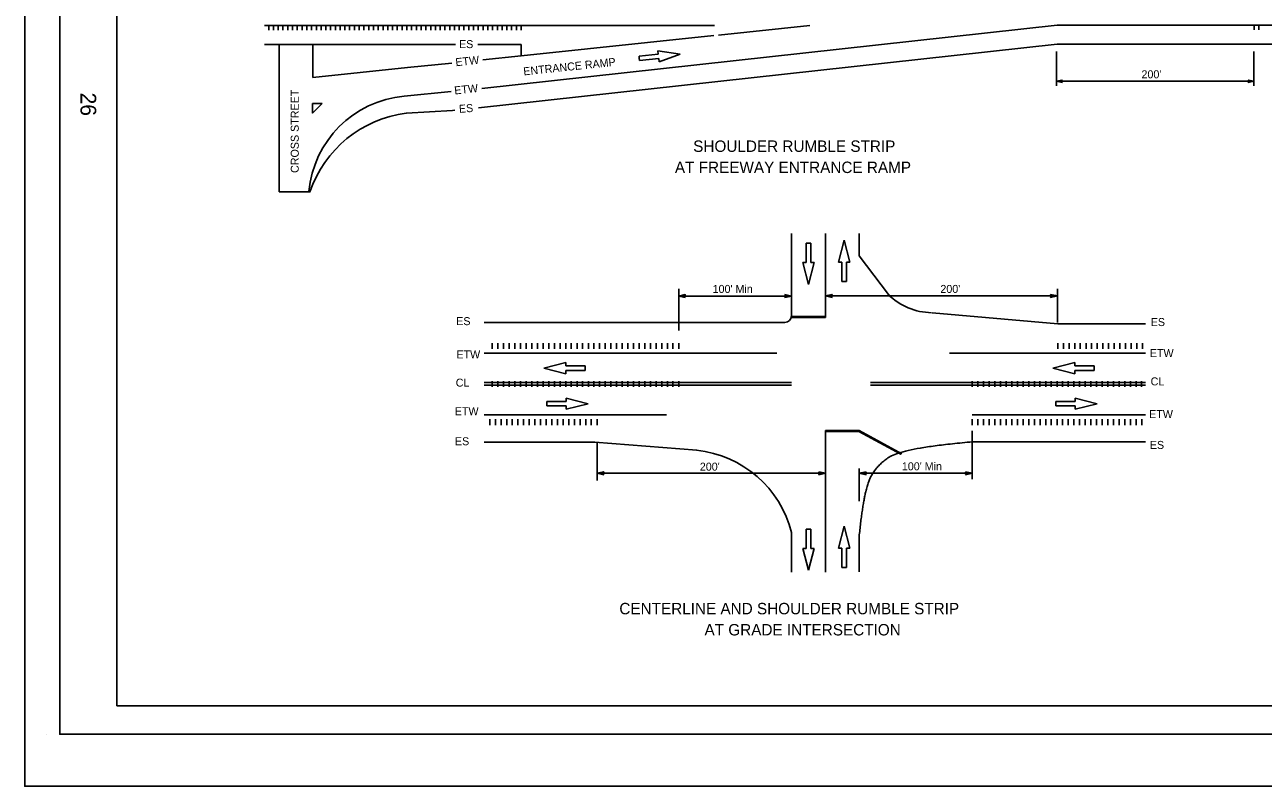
# Model space of a CAD drawing. Extents: x -894 to 866, y -476 to 714.
# Drawn here: x -894 to 189, y -476 to 190 of the extents above; entities that cross this region are included whole.
import ezdxf

# ---------------------------------------------------------------- set-up
doc = ezdxf.new("R2010")
doc.units = 0
for name, color, linetype in [('10 Sheet Format', 7, 'Continuous'), ('37 Drain Anno', 7, 'Continuous'), ('57 Undefined', 7, 'Continuous'), ('60 Nongeo Data', 7, 'Continuous')]:
    doc.layers.add(name, color=color, linetype=linetype)

msp = doc.modelspace()

# ---------------------------------------------------------------- linework, layer by layer
at = {"layer": '10 Sheet Format'}
for p, q in [((-813.5, 644), (-813.5, -406)), ((-813.5, -406), (-438.2, -406)), ((-438.7, -406), (199.1, -406)), ((-875.4, -431.1), (-875.4, -431.1))]:
    msp.add_line(p, q, dxfattribs=at)
for points in [[(-894, 713.6), (866, 713.6), (866, -476.4), (-894, -476.4)], [(-863.4, 669), (836.6, 669), (836.6, -431), (-863.4, -431)], [(-863.4, 669), (836.6, 669), (836.6, -431), (-863.4, -431)]]:
    msp.add_lwpolyline(points, close=True, dxfattribs=at)
at = {"layer": '37 Drain Anno'}
for p, q in [((8.3, 166.3), (8.3, 136.5)), ((181, 166.3), (181, 136.5)), ((13.3, 141.5), (13.3, 141.5)), ((176.1, 141.5), (176.1, 141.5)), ((181, 140.4), (8.3, 140.4)), ((8.3, 140.4), (8.3, 140.4)), ((13.3, 139.3), (13.3, 139.3)), ((176.1, 139.4), (176.1, 139.4)), ((181, 140.4), (181, 140.4)), ((-322.1, -77.6), (-322.1, -41.3)), ((9.1, -70.6), (9.1, -41.3)), ((-322.1, -47.5), (-223.3, -47.5)), ((-322.1, -47.5), (-322.1, -47.5)), ((-316.3, -46.2), (-316.3, -46.2)), ((-316.3, -48.8), (-316.3, -48.8)), ((-229.2, -46.1), (-229.2, -46.1)), ((-229.2, -48.7), (-229.2, -48.7)), ((-223.3, -47.5), (-223.3, -47.5)), ((9.1, -47.4), (-193.7, -47.4)), ((-193.7, -47.4), (-193.7, -47.4)), ((-187.9, -46.1), (-187.9, -46.1)), ((-187.9, -48.7), (-187.9, -48.7)), ((3.2, -46.1), (3.2, -46.1)), ((3.2, -48.7), (3.2, -48.7)), ((9.1, -47.4), (9.1, -47.4)), ((-65.3, -165.4), (-65.3, -207.7)), ((-393.5, -208.9), (-393.5, -175.7)), ((-193.7, -202.6), (-393.5, -202.6)), ((-393.5, -202.6), (-393.5, -202.6)), ((-387.7, -201.3), (-387.7, -201.3)), ((-387.7, -203.9), (-387.7, -203.9)), ((-199.5, -201.3), (-199.5, -201.3)), ((-199.5, -203.9), (-199.5, -203.9)), ((-193.7, -202.6), (-193.7, -202.6)), ((-164.1, -198.5), (-164.1, -226.9)), ((-164.1, -202.6), (-158.1, -201.3)), ((-65.3, -202.6), (-164.1, -202.6)), ((-164.1, -202.6), (-164.1, -202.6)), ((-158.1, -204), (-164.1, -202.6)), ((-158.3, -201.7), (-162.7, -202.6)), ((-162.7, -202.6), (-158.3, -203.6)), ((-161.3, -202.6), (-158.6, -202)), ((-158.6, -203.2), (-161.3, -202.6)), ((-158.8, -202.4), (-160, -202.6)), ((-160, -202.6), (-158.8, -202.9)), ((-158.1, -201.3), (-158.9, -202.6)), ((-158.9, -202.6), (-158.1, -204)), ((-158.1, -201.3), (-158.1, -201.3)), ((-158.1, -204), (-158.1, -204)), ((-71.2, -201.3), (-71.2, -201.3)), ((-70.4, -202.6), (-71.2, -201.3)), ((-71.2, -201.3), (-65.3, -202.6)), ((-65.3, -202.6), (-71.2, -203.9)), ((-71.2, -203.9), (-70.4, -202.6)), ((-71.2, -203.9), (-71.2, -203.9)), ((-66.7, -202.6), (-71, -201.7)), ((-71, -203.6), (-66.7, -202.6)), ((-70.8, -202), (-68, -202.6)), ((-68, -202.6), (-70.8, -203.2)), ((-69.4, -202.6), (-70.6, -202.4)), ((-70.6, -202.9), (-69.4, -202.6)), ((-65.3, -202.6), (-65.3, -202.6))]:
    msp.add_line(p, q, dxfattribs=at)
for points in [[(13.3, 139.3), (8.3, 140.4), (13.3, 141.5), (13.1, 141.2), (9.5, 140.4), (13.1, 139.6), (12.9, 139.9), (10.6, 140.4), (12.9, 141), (12.7, 140.7), (11.7, 140.4), (12.7, 140.2), (12.6, 140.4), (13.3, 141.5), (12.6, 140.4)], [(176.1, 141.5), (181, 140.4), (176.1, 139.4), (176.3, 139.6), (179.9, 140.4), (176.3, 141.3), (176.4, 141), (178.7, 140.4), (176.4, 139.9), (176.6, 140.2), (177.6, 140.4), (176.6, 140.7), (176.7, 140.4), (176.1, 139.4), (176.7, 140.4)], [(-316.3, -48.8), (-322.1, -47.5), (-316.3, -46.2), (-316.5, -46.5), (-320.8, -47.4), (-316.5, -48.4), (-316.7, -48.1), (-319.4, -47.5), (-316.7, -46.8), (-316.9, -47.2), (-318.1, -47.5), (-316.9, -47.7), (-317.1, -47.5), (-316.3, -46.2), (-317.1, -47.5)], [(-229.2, -46.1), (-223.3, -47.5), (-229.2, -48.7), (-229, -48.4), (-224.7, -47.5), (-229, -46.5), (-228.8, -46.8), (-226, -47.4), (-228.8, -48.1), (-228.6, -47.7), (-227.4, -47.4), (-228.6, -47.2), (-228.4, -47.5), (-229.2, -48.7), (-228.4, -47.5)], [(-187.9, -48.7), (-193.7, -47.4), (-187.9, -46.1), (-188.1, -46.5), (-192.4, -47.4), (-188.1, -48.4), (-188.3, -48), (-191, -47.4), (-188.3, -46.8), (-188.5, -47.1), (-189.7, -47.4), (-188.5, -47.7), (-188.7, -47.4), (-187.9, -46.1), (-188.7, -47.4)], [(3.2, -46.1), (9.1, -47.4), (3.2, -48.7), (3.4, -48.4), (7.7, -47.4), (3.4, -46.4), (3.6, -46.8), (6.4, -47.4), (3.6, -48), (3.9, -47.7), (5, -47.4), (3.8, -47.1), (4, -47.4), (3.2, -48.7), (4, -47.4)], [(-387.7, -203.9), (-393.5, -202.6), (-387.7, -201.3), (-387.9, -201.7), (-392.2, -202.6), (-387.9, -203.6), (-388.1, -203.2), (-390.8, -202.6), (-388.1, -202), (-388.3, -202.4), (-389.5, -202.6), (-388.3, -202.9), (-388.5, -202.6), (-387.7, -201.3), (-388.5, -202.6)], [(-199.5, -201.3), (-193.7, -202.6), (-199.5, -203.9), (-199.3, -203.6), (-195.1, -202.6), (-199.3, -201.7), (-199.1, -202), (-196.4, -202.6), (-199.1, -203.2), (-198.9, -202.9), (-197.7, -202.6), (-198.9, -202.4), (-198.8, -202.6), (-199.5, -203.9), (-198.8, -202.6)]]:
    msp.add_lwpolyline(points, close=True, dxfattribs=at)
at = {"layer": '60 Nongeo Data'}
for p, q in [((-459.9, 189.3), (-684.5, 189.3)), ((-680.7, 189.3), (-680.7, 185.1)), ((-676.5, 189.3), (-676.5, 185.1)), ((-672.4, 189.3), (-672.4, 185.1)), ((-668.2, 189.3), (-668.2, 185.1)), ((-664, 189.3), (-664, 185.1)), ((-659.9, 189.3), (-659.9, 185.1)), ((-655.7, 189.3), (-655.7, 185.1)), ((-651.5, 189.3), (-651.5, 185.1)), ((-647.4, 189.3), (-647.4, 185.1)), ((-643.2, 189.3), (-643.2, 185.1)), ((-639, 189.3), (-639, 185.1)), ((-634.9, 189.3), (-634.9, 185.1)), ((-630.7, 189.3), (-630.7, 185.1)), ((-626.5, 189.3), (-626.5, 185.1)), ((-622.4, 189.3), (-622.4, 185.1)), ((-618.2, 189.3), (-618.2, 185.1)), ((-614, 189.3), (-614, 185.1)), ((-609.9, 189.3), (-609.9, 185.1)), ((-605.7, 189.3), (-605.7, 185.1)), ((-601.5, 189.3), (-601.5, 185.1)), ((-597.4, 189.3), (-597.4, 185.1)), ((-593.2, 189.3), (-593.2, 185.1)), ((-589, 189.3), (-589, 185.1)), ((-584.9, 189.3), (-584.9, 185.1)), ((-580.7, 189.3), (-580.7, 185.1)), ((-576.5, 189.3), (-576.5, 185.1)), ((-572.4, 189.3), (-572.4, 185.1)), ((-568.2, 189.3), (-568.2, 185.1)), ((-564, 189.3), (-564, 185.1)), ((-559.9, 189.3), (-559.9, 185.1)), ((-555.7, 189.3), (-555.7, 185.1)), ((-551.5, 189.3), (-551.5, 185.1)), ((-547.4, 189.3), (-547.4, 185.1)), ((-543.2, 189.3), (-543.2, 185.1)), ((-539, 189.3), (-539, 185.1)), ((-534.9, 189.3), (-534.9, 185.1)), ((-530.7, 189.3), (-530.7, 185.1)), ((-526.5, 189.3), (-526.5, 185.1)), ((-522.4, 189.3), (-522.4, 185.1)), ((-518.2, 189.3), (-518.2, 185.1)), ((-514, 189.3), (-514, 185.1)), ((-509.9, 189.3), (-509.9, 185.1)), ((-505.7, 189.3), (-505.7, 185.1)), ((-501.5, 189.3), (-501.5, 185.1)), ((-497.4, 189.3), (-497.4, 185.1)), ((-494.3, 134.1), (8.8, 189.6)), ((-493.2, 189.3), (-493.2, 185.1)), ((-489, 189.3), (-489, 185.1)), ((-484.9, 189.3), (-484.9, 185.1)), ((-480.7, 189.3), (-480.7, 185.1)), ((-476.5, 189.3), (-476.5, 185.1)), ((-472.4, 189.3), (-472.4, 185.1)), ((-468.2, 189.3), (-468.2, 185.1)), ((-464, 189.3), (-464, 185.1)), ((-459.9, 189.3), (-290.8, 189.3)), ((-459.9, 189.3), (-459.9, 185.1)), ((-287.4, 180.8), (-207.3, 189.3)), ((121.3, 189.6), (8.8, 189.6)), ((121.3, 189.6), (357.1, 189.6)), ((181.2, 189.6), (181.2, 185.4)), ((185.4, 189.6), (185.4, 185.4)), ((-459.9, 162.7), (-291.3, 180.4)), ((-684.5, 172.6), (-517.4, 172.6)), ((-671.6, 172.6), (-671.6, 43.7)), ((-642.1, 143.6), (-642.1, 172.6)), ((-497.7, 172.6), (-459.9, 172.6)), ((8.8, 172.9), (-497.3, 117.1)), ((-493.4, 159.2), (-459.9, 162.7)), ((-459.9, 172.6), (-459.9, 162.7)), ((-356.8, 162.5), (-340, 164.2)), ((-356.6, 160.5), (-356.8, 162.5)), ((-340, 164.2), (-340.3, 167.1)), ((-340.3, 167.1), (-320.8, 164.2)), ((-320.8, 164.2), (-339.3, 157.3)), ((121.3, 172.9), (8.8, 172.9)), ((121.3, 172.9), (357.1, 172.9)), ((-559.2, 152.3), (-642.1, 143.6)), ((-559.2, 152.3), (-520.5, 156.3)), ((-356.4, 158.5), (-356.6, 160.5)), ((-339.6, 160.2), (-356.4, 158.5)), ((-339.3, 157.3), (-339.6, 160.2)), ((-562.2, 127.3), (-521, 131.3)), ((-560.3, 112.4), (-519.8, 114.8)), ((-517.9, 115), (-519.8, 114.8)), ((-671.6, 43.7), (-644.5, 43.7)), ((-671.6, 43.7), (-646.6, 43.7)), ((-223.3, -66.3), (-223.3, 7.2)), ((-193.7, -66.3), (-193.7, 7.2)), ((-182.3, -17.8), (-177.4, 1.3)), ((-177.4, 1.3), (-172.5, -17.8)), ((-164.1, 7.2), (-164.1, -12.3)), ((-210.5, -18.2), (-210.5, -1.3)), ((-210.5, -1.3), (-208.5, -1.3)), ((-208.5, -1.3), (-206.5, -1.3)), ((-206.5, -1.3), (-206.5, -18.2)), ((-208.5, -37.3), (-213.4, -18.2)), ((-213.4, -18.2), (-210.5, -18.2)), ((-203.5, -18.2), (-208.5, -37.3)), ((-206.5, -18.2), (-203.5, -18.2)), ((-179.4, -17.8), (-182.3, -17.8)), ((-179.4, -34.7), (-179.4, -17.8)), ((-175.4, -17.8), (-175.4, -34.7)), ((-172.5, -17.8), (-175.4, -17.8)), ((-164.1, -12.3), (-138.7, -46.3)), ((-177.4, -34.7), (-179.4, -34.7)), ((-175.4, -34.7), (-177.4, -34.7)), ((-100.5, -62.1), (9.5, -71.8)), ((-492.2, -70.6), (-229.2, -70.6)), ((-223.3, -65.4), (-193.7, -65.4)), ((-223.3, -65.8), (-193.7, -65.8)), ((-223.3, -66.2), (-193.7, -66.2)), ((9.5, -71.8), (86.2, -71.8)), ((-485.1, -93.7), (-485.1, -88.8)), ((-480.2, -93.7), (-480.2, -88.8)), ((-475.2, -93.7), (-475.2, -88.8)), ((-470.3, -93.7), (-470.3, -88.8)), ((-465.3, -93.7), (-465.3, -88.8)), ((-460.4, -93.7), (-460.4, -88.8)), ((-455.5, -93.7), (-455.5, -88.8)), ((-450.5, -93.7), (-450.5, -88.8)), ((-445.6, -93.7), (-445.6, -88.8)), ((-440.6, -93.7), (-440.6, -88.8)), ((-435.7, -93.7), (-435.7, -88.8)), ((-430.8, -93.7), (-430.8, -88.8)), ((-425.8, -93.7), (-425.8, -88.8)), ((-420.9, -93.7), (-420.9, -88.8)), ((-416, -93.7), (-416, -88.8)), ((-411, -93.7), (-411, -88.8)), ((-406.1, -93.7), (-406.1, -88.8)), ((-401.1, -93.7), (-401.1, -88.8)), ((-396.2, -93.7), (-396.2, -88.8)), ((-391.3, -93.7), (-391.3, -88.8)), ((-386.3, -93.7), (-386.3, -88.8)), ((-381.4, -93.7), (-381.4, -88.8)), ((-376.4, -93.7), (-376.4, -88.8)), ((-371.5, -93.7), (-371.5, -88.8)), ((-366.6, -93.7), (-366.6, -88.8)), ((-361.6, -93.7), (-361.6, -88.8)), ((-356.7, -93.7), (-356.7, -88.8)), ((-351.7, -93.7), (-351.7, -88.8)), ((-346.8, -93.7), (-346.8, -88.8)), ((-341.9, -93.7), (-341.9, -88.8)), ((-336.9, -93.7), (-336.9, -88.8)), ((-332, -93.7), (-332, -88.8)), ((-327.1, -93.7), (-327.1, -88.8)), ((-322.1, -93.7), (-322.1, -88.8)), ((9.5, -93.7), (9.5, -88.8)), ((14.4, -93.7), (14.4, -88.8)), ((19.4, -93.7), (19.4, -88.8)), ((24.3, -93.7), (24.3, -88.8)), ((29.2, -93.7), (29.2, -88.8)), ((34.2, -93.7), (34.2, -88.8)), ((39.1, -93.7), (39.1, -88.8)), ((44, -93.7), (44, -88.8)), ((49, -93.7), (49, -88.8)), ((53.9, -93.7), (53.9, -88.8)), ((58.9, -93.7), (58.9, -88.8)), ((63.8, -93.7), (63.8, -88.8)), ((68.7, -93.7), (68.7, -88.8)), ((73.7, -93.7), (73.7, -88.8)), ((78.6, -93.7), (78.6, -88.8)), ((83.6, -93.7), (83.6, -88.8)), ((-236.2, -97.6), (-492.2, -97.6)), ((-439.9, -110.6), (-420.8, -105.7)), ((-420.8, -105.7), (-420.8, -108.6)), ((-85.2, -97.6), (86.2, -97.6)), ((5.2, -110.6), (24.3, -105.7)), ((24.3, -105.7), (24.3, -108.6)), ((-420.8, -115.5), (-439.9, -110.6)), ((-420.8, -108.6), (-403.9, -108.6)), ((-403.9, -112.6), (-420.8, -112.6)), ((-420.8, -112.6), (-420.8, -115.5)), ((-403.9, -108.6), (-403.9, -110.6)), ((-403.9, -110.6), (-403.9, -112.6)), ((24.3, -115.5), (5.2, -110.6)), ((24.3, -108.6), (41.2, -108.6)), ((41.2, -112.6), (24.3, -112.6)), ((24.3, -112.6), (24.3, -115.5)), ((41.2, -108.6), (41.2, -110.6)), ((41.2, -110.6), (41.2, -112.6)), ((-223.3, -123.2), (-492.2, -123.2)), ((-223.3, -125.5), (-492.2, -125.5)), ((-485.1, -127.1), (-485.1, -122.1)), ((-480.2, -127.1), (-480.2, -122.1)), ((-475.2, -127.1), (-475.2, -122.1)), ((-470.3, -127.1), (-470.3, -122.1)), ((-465.3, -127.1), (-465.3, -122.1)), ((-460.4, -127.1), (-460.4, -122.1)), ((-455.5, -127.1), (-455.5, -122.1)), ((-450.5, -127.1), (-450.5, -122.1)), ((-445.6, -127.1), (-445.6, -122.1)), ((-440.6, -127.1), (-440.6, -122.1)), ((-435.7, -127.1), (-435.7, -122.1)), ((-430.8, -127.1), (-430.8, -122.1)), ((-425.8, -127.1), (-425.8, -122.1)), ((-420.9, -127.1), (-420.9, -122.1)), ((-416, -127.1), (-416, -122.1)), ((-411, -127.1), (-411, -122.1)), ((-406.1, -127.1), (-406.1, -122.1)), ((-401.1, -127.1), (-401.1, -122.1)), ((-396.2, -127.1), (-396.2, -122.1)), ((-391.3, -127.1), (-391.3, -122.1)), ((-386.3, -127.1), (-386.3, -122.1)), ((-381.4, -127.1), (-381.4, -122.1)), ((-376.4, -127.1), (-376.4, -122.1)), ((-371.5, -127.1), (-371.5, -122.1)), ((-366.6, -127.1), (-366.6, -122.1)), ((-361.6, -127.1), (-361.6, -122.1)), ((-356.7, -127.1), (-356.7, -122.1)), ((-351.7, -127.1), (-351.7, -122.1)), ((-346.8, -127.1), (-346.8, -122.1)), ((-341.9, -127.1), (-341.9, -122.1)), ((-336.9, -127.1), (-336.9, -122.1)), ((-332, -127.1), (-332, -122.1)), ((-327.1, -127.1), (-327.1, -122.1)), ((-322.1, -127.1), (-322.1, -122.1)), ((-154.2, -123.2), (86.2, -123.2)), ((-154.2, -125.5), (86.2, -125.5)), ((-65.3, -127.1), (-65.3, -122.1)), ((-60.4, -127.1), (-60.4, -122.1)), ((-55.4, -127.1), (-55.4, -122.1)), ((-50.5, -127.1), (-50.5, -122.1)), ((-45.6, -127.1), (-45.6, -122.1)), ((-40.6, -127.1), (-40.6, -122.1)), ((-35.7, -127.1), (-35.7, -122.1)), ((-30.8, -127.1), (-30.8, -122.1)), ((-25.8, -127.1), (-25.8, -122.1)), ((-20.9, -127.1), (-20.9, -122.1)), ((-15.9, -127.1), (-15.9, -122.1)), ((-11, -127.1), (-11, -122.1)), ((-6.1, -127.1), (-6.1, -122.1)), ((-1.1, -127.1), (-1.1, -122.1)), ((3.8, -127.1), (3.8, -122.1)), ((8.8, -127.1), (8.8, -122.1)), ((13.7, -127.1), (13.7, -122.1)), ((18.6, -127.1), (18.6, -122.1)), ((23.6, -127.1), (23.6, -122.1)), ((28.5, -127.1), (28.5, -122.1)), ((33.5, -127.1), (33.5, -122.1)), ((38.4, -127.1), (38.4, -122.1)), ((43.3, -127.1), (43.3, -122.1)), ((48.3, -127.1), (48.3, -122.1)), ((53.2, -127.1), (53.2, -122.1)), ((58.1, -127.1), (58.1, -122.1)), ((63.1, -127.1), (63.1, -122.1)), ((68, -127.1), (68, -122.1)), ((73, -127.1), (73, -122.1)), ((77.9, -127.1), (77.9, -122.1)), ((82.8, -127.1), (82.8, -122.1)), ((-437.4, -141.7), (-437.4, -139.7)), ((-437.4, -139.7), (-420.5, -139.7)), ((-420.5, -139.7), (-420.5, -136.8)), ((-420.5, -136.8), (-401.4, -141.7)), ((7.8, -141.7), (7.8, -139.7)), ((7.8, -139.7), (24.7, -139.7)), ((24.7, -139.7), (24.7, -136.8)), ((24.7, -136.8), (43.8, -141.7)), ((-332.8, -151.6), (-492.2, -151.6)), ((-437.4, -143.7), (-437.4, -141.7)), ((-420.5, -143.7), (-437.4, -143.7)), ((-401.4, -141.7), (-420.5, -146.6)), ((-420.5, -146.6), (-420.5, -143.7)), ((-65.3, -151.6), (86.2, -151.6)), ((7.8, -143.7), (7.8, -141.7)), ((24.7, -143.7), (7.8, -143.7)), ((43.8, -141.7), (24.7, -146.6)), ((24.7, -146.6), (24.7, -143.7)), ((-487.4, -155.4), (-487.4, -160.4)), ((-482.4, -155.4), (-482.4, -160.4)), ((-477.5, -155.4), (-477.5, -160.4)), ((-472.5, -155.4), (-472.5, -160.4)), ((-467.6, -155.4), (-467.6, -160.4)), ((-462.7, -155.4), (-462.7, -160.4)), ((-457.7, -155.4), (-457.7, -160.4)), ((-452.8, -155.4), (-452.8, -160.4)), ((-447.8, -155.4), (-447.8, -160.4)), ((-442.9, -155.4), (-442.9, -160.4)), ((-438, -155.4), (-438, -160.4)), ((-433, -155.4), (-433, -160.4)), ((-428.1, -155.4), (-428.1, -160.4)), ((-423.2, -155.4), (-423.2, -160.4)), ((-418.2, -155.4), (-418.2, -160.4)), ((-413.3, -155.4), (-413.3, -160.4)), ((-408.3, -155.4), (-408.3, -160.4)), ((-403.4, -155.4), (-403.4, -160.4)), ((-398.5, -155.4), (-398.5, -160.4)), ((-393.5, -155.4), (-393.5, -160.4)), ((-65.3, -155.4), (-65.3, -160.4)), ((-60.4, -155.4), (-60.4, -160.4)), ((-55.4, -155.4), (-55.4, -160.4)), ((-50.5, -155.4), (-50.5, -160.4)), ((-45.5, -155.4), (-45.5, -160.4)), ((-40.6, -155.4), (-40.6, -160.4)), ((-35.7, -155.4), (-35.7, -160.4)), ((-30.7, -155.4), (-30.7, -160.4)), ((-25.8, -155.4), (-25.8, -160.4)), ((-20.9, -155.4), (-20.9, -160.4)), ((-15.9, -155.4), (-15.9, -160.4)), ((-11, -155.4), (-11, -160.4)), ((-6, -155.4), (-6, -160.4)), ((-1.1, -155.4), (-1.1, -160.4)), ((3.8, -155.4), (3.8, -160.4)), ((8.8, -155.4), (8.8, -160.4)), ((13.7, -155.4), (13.7, -160.4)), ((18.7, -155.4), (18.7, -160.4)), ((23.6, -155.4), (23.6, -160.4)), ((28.5, -155.4), (28.5, -160.4)), ((33.5, -155.4), (33.5, -160.4)), ((38.4, -155.4), (38.4, -160.4)), ((43.4, -155.4), (43.4, -160.4)), ((48.3, -155.4), (48.3, -160.4)), ((53.2, -155.4), (53.2, -160.4)), ((58.2, -155.4), (58.2, -160.4)), ((63.1, -155.4), (63.1, -160.4)), ((68, -155.4), (68, -160.4)), ((73, -155.4), (73, -160.4)), ((77.9, -155.4), (77.9, -160.4)), ((82.9, -155.4), (82.9, -160.4)), ((-164.1, -165.3), (-193.7, -165.3)), ((-193.7, -165.3), (-193.7, -289.2)), ((-164.1, -165.7), (-193.7, -165.7)), ((-164.1, -166.1), (-193.7, -166.1)), ((-164.4, -166), (-127.9, -185.9)), ((-164.3, -165.7), (-127.4, -185.8)), ((-164.1, -165.3), (-126.9, -185.6)), ((-492.2, -175.5), (-395.3, -175.5)), ((-395.3, -175.5), (-306.3, -182.5)), ((-306.3, -182.5), (-306.3, -182.5)), ((-65.3, -175.1), (86.2, -175.1)), ((74.1, -175.1), (83.4, -175.1)), ((-182.3, -268.1), (-177.4, -248.9)), ((-177.4, -248.9), (-172.5, -268.1)), ((-223.3, -254.5), (-223.3, -254.5)), ((-223.3, -254.5), (-223.3, -289.2)), ((-210.5, -268.4), (-210.5, -251.5)), ((-210.5, -251.5), (-208.5, -251.5)), ((-208.5, -251.5), (-206.5, -251.5)), ((-206.5, -251.5), (-206.5, -268.4)), ((-164.1, -288.8), (-164.1, -256.5)), ((-208.5, -287.5), (-213.4, -268.4)), ((-213.4, -268.4), (-210.5, -268.4)), ((-203.5, -268.4), (-208.5, -287.5)), ((-206.5, -268.4), (-203.5, -268.4)), ((-179.4, -268.1), (-182.3, -268.1)), ((-179.4, -284.9), (-179.4, -268.1)), ((-175.4, -268.1), (-175.4, -284.9)), ((-172.5, -268.1), (-175.4, -268.1)), ((-177.4, -284.9), (-179.4, -284.9)), ((-175.4, -284.9), (-177.4, -284.9))]:
    msp.add_line(p, q, dxfattribs=at)
msp.add_lwpolyline([(-634, 120.8), (-642.3, 120.8), (-642.3, 112.5)], close=True, dxfattribs=at)
for centre, radius, start, end in [((-554, 35.7), 91.9, 95.1207, 174.8793), ((-547.8, 11.1), 102.1, 97.0596, 161.4132), ((-100.2, -7.4), 54.7, 225.2784, 269.2888), ((-229.5, -64.4), 6.2, 272.8543, 354.3093), ((-316.3, -277.8), 95.8, 14.0363, 84.0511)]:
    msp.add_arc(centre, radius, start, end, dxfattribs=at)
msp.add_open_spline([(-164.1, -256.5), (-160.5, -221.3), (-150.9, -197.3), (-126.4, -180.4), (-65.3, -175.1)], degree=2, dxfattribs=at)

# ---------------------------------------------------------------- texts
at = {"layer": '10 Sheet Format'}
msp.add_text('26', height=13.78, rotation=270, dxfattribs=at).set_placement((-845.3, 130.5))
at = {"layer": '57 Undefined'}
for s, height, p in [('ES', 7, (-514.2, 169.4)), ("200'", 7, (82.7, 143)), ('SHOULDER RUMBLE STRIP', 10, (-309.4, 78.6)), ('AT FREEWAY ENTRANCE RAMP', 10, (-325.4, 60.1)), ("100' Min", 7, (-292.4, -44.8)), ("200'", 7, (-93.2, -44.8)), ('ES', 7, (-516.7, -73)), ('ES', 7, (90.8, -73.8)), ('ETW', 7, (-516.5, -102.1)), ('ETW', 7, (90, -101)), ('CL', 7, (90.7, -125.7)), ('CL', 7, (-517.1, -126.8)), ('ETW', 7, (-517.9, -151.8)), ('ETW', 7, (89.4, -154.3)), ('ES', 7, (-517.8, -178.1)), ('ES', 7, (90, -181.3)), ("200'", 7, (-303.6, -200.3)), ("100' Min", 7, (-126.9, -200)), ('CENTERLINE AND SHOULDER RUMBLE STRIP', 10, (-374, -326)), ('AT GRADE INTERSECTION', 10, (-299.5, -344.5))]:
    msp.add_text(s, height=height, dxfattribs=at).set_placement(p)
for s, rotation, p in [('ETW', 6.1876, (-517, 153.5)), ('ENTRANCE RAMP', 6, (-457.6, 145.5)), ('ETW', 6.1876, (-518, 128.8)), ('ES', 4.4235, (-514, 112.7))]:
    msp.add_text(s, height=7, rotation=rotation, dxfattribs=at).set_placement(p)
at = {"layer": '60 Nongeo Data'}
msp.add_text('CROSS STREET', height=7, rotation=90, dxfattribs=at).set_placement((-654.4, 60.2))

doc.saveas('drawing.dxf')
